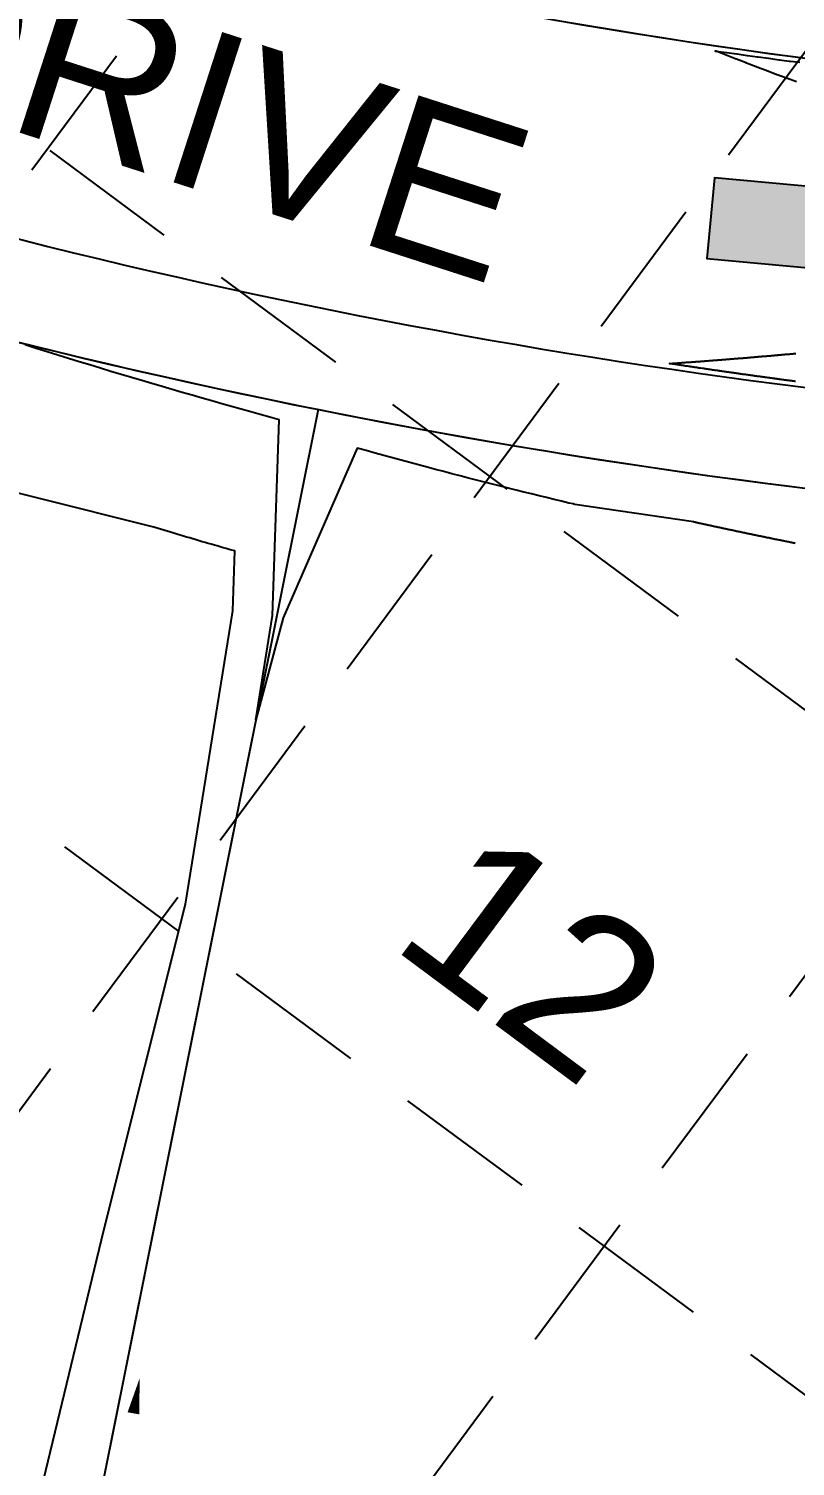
# Model space of a CAD drawing. Header units: feet. Extents: x 2260 to 6199, y 3666 to 7344.
# Drawn here: x 4414.5 to 4487.2, y 5631.4 to 5767.9 of the extents above; entities that cross this region are included whole.
import ezdxf
from ezdxf.enums import TextEntityAlignment as Align

# ---------------------------------------------------------------- set-up
doc = ezdxf.new("R2010")
doc.units = ezdxf.units.FT
doc.header["$LTSCALE"] = 40
doc.header["$MEASUREMENT"] = 0
doc.linetypes.add('CENTER2', pattern=[1.125, 0.75, -0.125, 0.125, -0.125])
doc.linetypes.add('HIDDEN', pattern=[0.375, 0.25, -0.125])
doc.layers.get('0').update_dxf_attribs({"linetype": 'CONTINUOUS'})
for name, color, linetype in [('CL-STORM', 4, 'CENTER2'), ('CONTROL', 8, 'CONTINUOUS'), ('EOP-PROP', 4, 'CONTINUOUS'), ('FLOW-ARROWS', 253, 'CONTINUOUS'), ('GRID', 254, 'HIDDEN'), ('LOT-NOS', 4, 'CONTINUOUS'), ('lots-line', 4, 'CONTINUOUS'), ('PC', 43, 'CONTINUOUS'), ('ST-ROW', 2, 'CONTINUOUS'), ('STORM', 3, 'CONTINUOUS'), ('STREET-NAME', 3, 'CONTINUOUS')]:
    doc.layers.add(name, color=color, linetype=linetype)
doc.styles.get("Standard").update_dxf_attribs({"font": 'ARIAL.TTF'})

# ---------------------------------------------------------------- blocks, each defined once
blk = doc.blocks.new('arrow')
blk.add_lwpolyline([(-67.01, -25.36), (-59.33, -25.42), (-59.57, -56.14), (-51.89, -56.2), (-51.65, -25.48), (-43.97, -25.54), (-55.3, -2.41), (-67.01, -25.36)], close=True)
at = {"color": 254}
for points in [[(-43.97, -25.54), (-67.01, -25.36), (-55.3, -2.41), (-67.01, -25.36)], [(-59.57, -56.14), (-51.89, -56.2), (-59.33, -25.42), (-51.65, -25.48)]]:
    blk.add_solid(points, dxfattribs=at)

msp = doc.modelspace()

# ---------------------------------------------------------------- linework, layer by layer
at = {"layer": 'CL-STORM', "color": 7}
msp.add_arc((4443.79, 5675.45), 70, 259.7571, 3.9848, dxfattribs=at)
at = {"layer": 'EOP-PROP', "color": 7}
for centre, radius, start, end in [((4564.71, 6344.61), 584.5, 233.37652, 265.40063), ((4564.71, 6344.61), 584.5, 233.37652, 275.17282), ((4564.71, 6344.61), 615.5, 233.37652, 263.30979), ((4564.71, 6344.61), 615.5, 233.37652, 263.30979), ((4564.71, 6344.61), 744, 233.37652, 261.89605), ((4466.04, 5651.6), 44, 261.8961, 5.1728)]:
    msp.add_arc(centre, radius, start, end, dxfattribs=at)
at = {"layer": 'FLOW-ARROWS', "color": 7}
for points in [[(4434.68, 5692, 0, 1.67, 0), (4433.7, 5687.1, 0, 0, 0), (4430.97, 5673.51, 0, 0, 0)], [(4434.68, 5692, 0, 1.67, 0), (4433.7, 5687.1, 0, 0, 0), (4430.97, 5673.51, 0, 0, 0)], [(4424.99, 5639.8, 0, 1.67, 0), (4424.12, 5634.88, 0, 0, 0), (4422.81, 5627.51, 0, 0, 0)], [(4424.99, 5639.8, 0, 1.13, 0), (4424.4, 5636.47, 0, 1.13, 0)]]:
    msp.add_lwpolyline(points, format="xyseb", dxfattribs=at)
at = {"layer": 'GRID', "linetype": 'HIDDEN', "ltscale": 1.35}
for p, q in [((3115.04, 6721.11), (5717.47, 4791.93)), ((3083.92, 6679.13), (5686.35, 4749.96)), ((4820.76, 6302.19), (3731.57, 4832.89)), ((4862.73, 6271.08), (3773.54, 4801.78)), ((4904.7, 6239.96), (3815.52, 4770.66))]:
    msp.add_line(p, q, dxfattribs=at)
at = {"layer": 'lots-line', "color": 7}
for q in [(4419.32, 5619.04), (4422.23, 5633.55)]:
    msp.add_line((4441.92, 5731.8), q, dxfattribs=at)
for centre, radius, start, end in [((4564.71, 6344.61), 740, 233.37652, 261.89605), ((4466.04, 5651.6), 40, 261.8961, 5.1728)]:
    msp.add_arc(centre, radius, start, end, dxfattribs=at)
at = {"layer": 'PC', "color": 43, "flags": 128}
for points, elevation in [([(4487.32, 5762.89), (4486.47, 5763.21), (4486.46, 5763.21), (4486.45, 5763.21), (4486.44, 5763.22), (4486.44, 5763.22), (4486.43, 5763.22), (4486.42, 5763.23), (4486.41, 5763.23), (4486.4, 5763.23), (4486.4, 5763.23), (4486.39, 5763.24), (4486.38, 5763.24), (4486.37, 5763.24), (4486.37, 5763.25), (4486.36, 5763.25), (4485.49, 5763.58), (4485.49, 5763.58), (4485.48, 5763.58), (4485.47, 5763.58), (4485.47, 5763.59), (4485.46, 5763.59), (4485.45, 5763.59), (4485.45, 5763.59), (4485.44, 5763.6), (4485.43, 5763.6), (4485.43, 5763.6), (4485.42, 5763.6), (4485.41, 5763.61), (4485.41, 5763.61), (4485.4, 5763.61), (4484.52, 5763.94), (4484.52, 5763.95), (4484.51, 5763.95), (4484.51, 5763.95), (4484.5, 5763.95), (4484.5, 5763.95), (4484.49, 5763.96), (4484.48, 5763.96), (4484.48, 5763.96), (4484.47, 5763.96), (4484.47, 5763.96), (4484.46, 5763.97), (4484.46, 5763.97), (4484.45, 5763.97), (4483.56, 5764.31), (4483.55, 5764.31), (4483.55, 5764.32), (4483.54, 5764.32), (4483.54, 5764.32), (4483.54, 5764.32), (4483.53, 5764.32), (4483.53, 5764.32), (4483.52, 5764.33), (4483.52, 5764.33), (4483.51, 5764.33), (4483.51, 5764.33), (4483.5, 5764.33), (4483.5, 5764.33), (4483.5, 5764.34), (4482.59, 5764.68), (4482.59, 5764.69), (4482.58, 5764.69), (4482.58, 5764.69), (4482.58, 5764.69), (4482.57, 5764.69), (4482.57, 5764.69), (4482.57, 5764.69), (4482.56, 5764.69), (4482.56, 5764.7), (4482.56, 5764.7), (4482.55, 5764.7), (4482.55, 5764.7), (4482.55, 5764.7), (4482.54, 5764.7), (4481.62, 5765.06), (4481.62, 5765.06), (4481.62, 5765.06), (4481.61, 5765.06), (4481.61, 5765.06), (4481.61, 5765.06), (4481.61, 5765.06), (4481.61, 5765.06), (4481.6, 5765.06), (4481.6, 5765.06), (4481.6, 5765.07), (4481.6, 5765.07), (4481.59, 5765.07), (4481.59, 5765.07), (4481.59, 5765.07), (4480.66, 5765.43), (4480.65, 5765.43), (4480.65, 5765.43), (4480.65, 5765.43), (4480.65, 5765.43), (4480.65, 5765.43), (4480.65, 5765.43), (4480.65, 5765.43), (4480.65, 5765.43), (4480.65, 5765.44), (4480.64, 5765.44), (4480.64, 5765.44), (4480.64, 5765.44), (4480.64, 5765.44), (4479.69, 5765.81), (4479.62, 5765.83), (4479.69, 5765.82), (4480.67, 5765.69), (4480.68, 5765.68), (4481.65, 5765.55), (4481.68, 5765.55), (4482.64, 5765.42), (4482.67, 5765.41), (4483.62, 5765.28), (4483.66, 5765.28), (4483.7, 5765.27), (4484.65, 5765.14), (4484.7, 5765.14), (4485.64, 5765.01), (4485.71, 5765), (4486.64, 5764.88), (4486.71, 5764.87), (4487.63, 5764.76)], 548), ([(4487.32, 5762.89), (4486.47, 5763.21), (4486.46, 5763.21), (4486.45, 5763.21), (4486.44, 5763.22), (4486.44, 5763.22), (4486.43, 5763.22), (4486.42, 5763.23), (4486.41, 5763.23), (4486.4, 5763.23), (4486.4, 5763.23), (4486.39, 5763.24), (4486.38, 5763.24), (4486.37, 5763.24), (4486.37, 5763.25), (4486.36, 5763.25), (4485.49, 5763.58), (4485.49, 5763.58), (4485.48, 5763.58), (4485.47, 5763.58), (4485.47, 5763.59), (4485.46, 5763.59), (4485.45, 5763.59), (4485.45, 5763.59), (4485.44, 5763.6), (4485.43, 5763.6), (4485.43, 5763.6), (4485.42, 5763.6), (4485.41, 5763.61), (4485.41, 5763.61), (4485.4, 5763.61), (4484.52, 5763.94), (4484.52, 5763.95), (4484.51, 5763.95), (4484.51, 5763.95), (4484.5, 5763.95), (4484.5, 5763.95), (4484.49, 5763.96), (4484.48, 5763.96), (4484.48, 5763.96), (4484.47, 5763.96), (4484.47, 5763.96), (4484.46, 5763.97), (4484.46, 5763.97), (4484.45, 5763.97), (4483.56, 5764.31), (4483.55, 5764.31), (4483.55, 5764.32), (4483.54, 5764.32), (4483.54, 5764.32), (4483.54, 5764.32), (4483.53, 5764.32), (4483.53, 5764.32), (4483.52, 5764.33), (4483.52, 5764.33), (4483.51, 5764.33), (4483.51, 5764.33), (4483.5, 5764.33), (4483.5, 5764.33), (4483.5, 5764.34), (4482.59, 5764.68), (4482.59, 5764.69), (4482.58, 5764.69), (4482.58, 5764.69), (4482.58, 5764.69), (4482.57, 5764.69), (4482.57, 5764.69), (4482.57, 5764.69), (4482.56, 5764.69), (4482.56, 5764.7), (4482.56, 5764.7), (4482.55, 5764.7), (4482.55, 5764.7), (4482.55, 5764.7), (4482.54, 5764.7), (4481.62, 5765.06), (4481.62, 5765.06), (4481.62, 5765.06), (4481.61, 5765.06), (4481.61, 5765.06), (4481.61, 5765.06), (4481.61, 5765.06), (4481.61, 5765.06), (4481.6, 5765.06), (4481.6, 5765.06), (4481.6, 5765.07), (4481.6, 5765.07), (4481.59, 5765.07), (4481.59, 5765.07), (4481.59, 5765.07), (4480.66, 5765.43), (4480.65, 5765.43), (4480.65, 5765.43), (4480.65, 5765.43), (4480.65, 5765.43), (4480.65, 5765.43), (4480.65, 5765.43), (4480.65, 5765.43), (4480.65, 5765.43), (4480.65, 5765.44), (4480.64, 5765.44), (4480.64, 5765.44), (4480.64, 5765.44), (4480.64, 5765.44), (4479.69, 5765.81), (4479.62, 5765.83), (4479.69, 5765.82), (4480.67, 5765.69), (4480.68, 5765.68), (4481.65, 5765.55), (4481.68, 5765.55), (4482.64, 5765.42), (4482.67, 5765.41), (4483.62, 5765.28), (4483.66, 5765.28), (4483.7, 5765.27), (4484.65, 5765.14), (4484.7, 5765.14), (4485.64, 5765.01), (4485.71, 5765), (4486.64, 5764.88), (4486.71, 5764.87), (4487.63, 5764.76)], 548), ([(4486.07, 5719.31), (4486.02, 5719.32), (4485.96, 5719.33), (4485.9, 5719.34), (4485.84, 5719.35), (4485.78, 5719.37), (4485.72, 5719.38), (4485.66, 5719.39), (4485.6, 5719.4), (4485.54, 5719.41), (4485.48, 5719.43), (4485.42, 5719.44), (4485.36, 5719.45), (4485.3, 5719.46), (4485.24, 5719.48), (4485.18, 5719.49), (4485.12, 5719.5), (4485.06, 5719.51), (4485, 5719.52), (4484.94, 5719.54), (4484.88, 5719.55), (4484.82, 5719.56), (4484.76, 5719.57), (4484.7, 5719.59), (4484.64, 5719.6), (4484.58, 5719.61), (4484.52, 5719.62), (4484.46, 5719.64), (4484.4, 5719.65), (4484.34, 5719.66), (4484.28, 5719.67), (4484.21, 5719.69), (4484.15, 5719.7), (4484.09, 5719.71), (4484.03, 5719.72), (4483.97, 5719.74), (4483.91, 5719.75), (4483.85, 5719.76), (4483.79, 5719.77), (4483.73, 5719.79), (4483.67, 5719.8), (4483.61, 5719.81), (4483.55, 5719.82), (4483.49, 5719.84), (4483.42, 5719.85), (4483.36, 5719.86), (4483.3, 5719.87), (4483.24, 5719.89), (4483.18, 5719.9), (4483.12, 5719.91), (4483.06, 5719.93), (4483, 5719.94), (4482.94, 5719.95), (4482.87, 5719.96), (4482.81, 5719.98), (4482.75, 5719.99), (4482.69, 5720), (4482.63, 5720.02), (4482.57, 5720.03), (4482.51, 5720.04), (4482.44, 5720.05), (4482.38, 5720.07), (4482.32, 5720.08), (4482.26, 5720.09), (4482.2, 5720.11), (4482.14, 5720.12), (4482.07, 5720.13), (4482.01, 5720.14), (4481.95, 5720.16), (4481.89, 5720.17), (4481.83, 5720.18), (4481.77, 5720.2), (4481.7, 5720.21), (4481.64, 5720.22), (4481.58, 5720.24), (4481.52, 5720.25), (4481.46, 5720.26), (4481.39, 5720.28), (4481.33, 5720.29), (4481.27, 5720.3), (4481.21, 5720.32), (4481.14, 5720.33), (4481.08, 5720.34), (4481.02, 5720.35), (4480.96, 5720.37), (4480.89, 5720.38), (4480.83, 5720.39), (4480.77, 5720.41), (4480.71, 5720.42), (4480.65, 5720.43), (4480.58, 5720.45), (4480.52, 5720.46), (4480.46, 5720.47), (4480.39, 5720.49), (4480.33, 5720.5), (4480.27, 5720.51), (4480.21, 5720.53), (4480.14, 5720.54), (4480.08, 5720.56), (4480.02, 5720.57), (4479.96, 5720.58), (4479.89, 5720.6), (4479.83, 5720.61), (4479.77, 5720.62), (4479.7, 5720.64), (4479.64, 5720.65), (4479.58, 5720.66), (4479.51, 5720.68), (4479.45, 5720.69), (4479.39, 5720.7), (4479.32, 5720.72), (4479.26, 5720.73), (4479.2, 5720.75), (4479.13, 5720.76), (4479.07, 5720.77), (4479.01, 5720.79), (4478.94, 5720.8), (4478.88, 5720.81), (4478.82, 5720.83), (4478.75, 5720.84), (4478.69, 5720.86), (4478.63, 5720.87), (4478.56, 5720.88), (4478.5, 5720.9), (4478.44, 5720.91), (4478.37, 5720.92), (4478.31, 5720.94), (4478.24, 5720.95), (4478.18, 5720.97), (4478.12, 5720.98), (4478.05, 5720.99), (4477.99, 5721.01), (4477.92, 5721.02), (4477.86, 5721.04), (4477.8, 5721.05), (4477.73, 5721.06), (4477.67, 5721.08), (4477.6, 5721.09), (4477.54, 5721.11), (4466.3, 5722.78), (4466.25, 5722.79), (4466.19, 5722.81), (4466.14, 5722.82), (4465.73, 5722.91), (4465.03, 5723.08), (4464.32, 5723.25), (4463.61, 5723.42), (4462.89, 5723.59), (4462.17, 5723.77), (4461.44, 5723.95), (4460.71, 5724.13), (4459.97, 5724.31), (4459.22, 5724.5), (4458.47, 5724.69), (4457.72, 5724.88), (4456.95, 5725.08), (4456.19, 5725.28), (4455.41, 5725.48), (4454.63, 5725.68), (4453.85, 5725.89), (4453.05, 5726.1), (4452.26, 5726.31), (4451.45, 5726.53), (4450.64, 5726.75), (4449.82, 5726.97), (4449, 5727.2), (4448.17, 5727.42), (4447.33, 5727.66), (4446.49, 5727.89), (4445.64, 5728.13), (4438.62, 5712.02), (4436.01, 5702.31), (4437.61, 5712.23), (4438.24, 5730.82), (4437.35, 5731.06), (4436.44, 5731.31), (4435.54, 5731.56), (4434.63, 5731.82), (4433.71, 5732.07), (4432.78, 5732.33), (4431.85, 5732.6), (4430.92, 5732.87), (4429.98, 5733.14), (4429.03, 5733.41), (4428.08, 5733.68), (4427.13, 5733.96), (4426.16, 5734.25), (4425.19, 5734.53), (4424.22, 5734.82), (4423.24, 5735.12), (4422.25, 5735.41), (4421.26, 5735.71), (4420.26, 5736.02), (4419.25, 5736.33), (4418.24, 5736.64), (4417.22, 5736.95), (4416.2, 5737.27), (4415.16, 5737.59), (4414.13, 5737.92)], 549), ([(4487.2, 5719.08), (4487.14, 5719.09), (4487.08, 5719.1), (4487.03, 5719.11), (4486.97, 5719.13), (4486.91, 5719.14), (4486.85, 5719.15), (4486.79, 5719.16), (4486.73, 5719.17), (4486.67, 5719.19), (4486.61, 5719.2), (4486.55, 5719.21), (4486.49, 5719.22), (4486.43, 5719.23), (4486.37, 5719.25), (4486.31, 5719.26), (4486.26, 5719.27), (4486.2, 5719.28), (4486.14, 5719.29), (4486.08, 5719.31), (4486.02, 5719.32), (4485.96, 5719.33), (4485.9, 5719.34), (4485.84, 5719.35), (4485.78, 5719.37), (4485.72, 5719.38), (4485.66, 5719.39), (4485.6, 5719.4), (4485.54, 5719.41), (4485.48, 5719.43), (4485.42, 5719.44), (4485.36, 5719.45), (4485.3, 5719.46), (4485.24, 5719.48), (4485.18, 5719.49), (4485.12, 5719.5), (4485.06, 5719.51), (4485, 5719.52), (4484.94, 5719.54), (4484.88, 5719.55), (4484.82, 5719.56), (4484.76, 5719.57), (4484.7, 5719.59), (4484.64, 5719.6), (4484.58, 5719.61), (4484.52, 5719.62), (4484.46, 5719.64), (4484.4, 5719.65), (4484.34, 5719.66), (4484.28, 5719.67), (4484.21, 5719.69), (4484.15, 5719.7), (4484.09, 5719.71), (4484.03, 5719.72), (4483.97, 5719.74), (4483.91, 5719.75), (4483.85, 5719.76), (4483.79, 5719.77), (4483.73, 5719.79), (4483.67, 5719.8), (4483.61, 5719.81), (4483.55, 5719.82), (4483.49, 5719.84), (4483.42, 5719.85), (4483.36, 5719.86), (4483.3, 5719.87), (4483.24, 5719.89), (4483.18, 5719.9), (4483.12, 5719.91), (4483.06, 5719.93), (4483, 5719.94), (4482.94, 5719.95), (4482.87, 5719.96), (4482.81, 5719.98), (4482.75, 5719.99), (4482.69, 5720), (4482.63, 5720.02), (4482.57, 5720.03), (4482.51, 5720.04), (4482.44, 5720.05), (4482.38, 5720.07), (4482.32, 5720.08), (4482.26, 5720.09), (4482.2, 5720.11), (4482.14, 5720.12), (4482.07, 5720.13), (4482.01, 5720.14), (4481.95, 5720.16), (4481.89, 5720.17), (4481.83, 5720.18), (4481.77, 5720.2), (4481.7, 5720.21), (4481.64, 5720.22), (4481.58, 5720.24), (4481.52, 5720.25), (4481.46, 5720.26), (4481.39, 5720.28), (4481.33, 5720.29), (4481.27, 5720.3), (4481.21, 5720.32), (4481.14, 5720.33), (4481.08, 5720.34), (4481.02, 5720.35), (4480.96, 5720.37), (4480.89, 5720.38), (4480.83, 5720.39), (4480.77, 5720.41), (4480.71, 5720.42), (4480.65, 5720.43), (4480.58, 5720.45), (4480.52, 5720.46), (4480.46, 5720.47), (4480.39, 5720.49), (4480.33, 5720.5), (4480.27, 5720.51), (4480.21, 5720.53), (4480.14, 5720.54), (4480.08, 5720.56), (4480.02, 5720.57), (4479.96, 5720.58), (4479.89, 5720.6), (4479.83, 5720.61), (4479.77, 5720.62), (4479.7, 5720.64), (4479.64, 5720.65), (4479.58, 5720.66), (4479.51, 5720.68), (4479.45, 5720.69), (4479.39, 5720.7), (4479.32, 5720.72), (4479.26, 5720.73), (4479.2, 5720.75), (4479.13, 5720.76), (4479.07, 5720.77), (4479.01, 5720.79), (4478.94, 5720.8), (4478.88, 5720.81), (4478.82, 5720.83), (4478.75, 5720.84), (4478.69, 5720.86), (4478.63, 5720.87), (4478.56, 5720.88), (4478.5, 5720.9), (4478.44, 5720.91), (4478.37, 5720.92), (4478.31, 5720.94), (4478.24, 5720.95), (4478.18, 5720.97), (4478.12, 5720.98), (4478.05, 5720.99), (4477.99, 5721.01), (4477.92, 5721.02), (4477.86, 5721.04), (4477.8, 5721.05), (4477.73, 5721.06), (4477.67, 5721.08), (4477.6, 5721.09), (4477.54, 5721.11), (4466.3, 5722.78), (4466.25, 5722.79), (4466.19, 5722.81), (4466.14, 5722.82), (4465.73, 5722.91), (4465.03, 5723.08), (4464.32, 5723.25), (4463.61, 5723.42), (4462.89, 5723.59), (4462.17, 5723.77), (4461.44, 5723.95), (4460.71, 5724.13), (4459.97, 5724.31), (4459.22, 5724.5), (4458.47, 5724.69), (4457.72, 5724.88), (4456.95, 5725.08), (4456.19, 5725.28), (4455.41, 5725.48), (4454.63, 5725.68), (4453.85, 5725.89), (4453.05, 5726.1), (4452.26, 5726.31), (4451.45, 5726.53), (4450.64, 5726.75), (4449.82, 5726.97), (4449, 5727.2), (4448.17, 5727.42), (4447.33, 5727.66), (4446.49, 5727.89), (4445.64, 5728.13), (4438.62, 5712.02), (4436.01, 5702.31), (4437.61, 5712.23), (4438.24, 5730.82), (4437.35, 5731.06), (4436.44, 5731.31), (4435.54, 5731.56), (4434.63, 5731.82), (4433.71, 5732.07), (4432.78, 5732.33), (4431.85, 5732.6), (4430.92, 5732.87), (4429.98, 5733.14), (4429.03, 5733.41), (4428.08, 5733.68), (4427.13, 5733.96), (4426.16, 5734.25), (4425.19, 5734.53), (4424.22, 5734.82), (4423.24, 5735.12), (4422.25, 5735.41), (4421.26, 5735.71), (4420.26, 5736.02), (4419.25, 5736.33), (4418.24, 5736.64), (4417.22, 5736.95), (4416.2, 5737.27), (4415.16, 5737.59), (4414.13, 5737.92)], 549), ([(4487.24, 5734.45), (4487.17, 5734.46), (4487.16, 5734.46), (4487.1, 5734.47), (4487.09, 5734.47), (4487.02, 5734.48), (4487.01, 5734.48), (4487, 5734.48), (4486.94, 5734.49), (4486.87, 5734.5), (4486.86, 5734.5), (4486.85, 5734.5), (4486.79, 5734.51), (4486.78, 5734.51), (4486.71, 5734.52), (4486.7, 5734.52), (4486.63, 5734.53), (4486.57, 5734.54), (4486.56, 5734.54), (4486.55, 5734.54), (4486.48, 5734.55), (4486.41, 5734.56), (4486.41, 5734.56), (4486.4, 5734.56), (4486.33, 5734.57), (4486.26, 5734.58), (4486.25, 5734.58), (4486.25, 5734.58), (4486.18, 5734.59), (4486.17, 5734.59), (4486.1, 5734.6), (4486.04, 5734.61), (4486.03, 5734.61), (4486.02, 5734.61), (4485.95, 5734.62), (4485.88, 5734.63), (4485.88, 5734.63), (4485.87, 5734.64), (4485.8, 5734.64), (4485.73, 5734.65), (4485.72, 5734.65), (4485.72, 5734.66), (4485.65, 5734.66), (4485.64, 5734.67), (4485.57, 5734.67), (4485.5, 5734.68), (4485.5, 5734.69), (4485.49, 5734.69), (4485.42, 5734.7), (4485.35, 5734.7), (4485.34, 5734.71), (4485.28, 5734.71), (4485.27, 5734.72), (4485.26, 5734.72), (4485.19, 5734.73), (4485.12, 5734.74), (4485.12, 5734.74), (4485.11, 5734.74), (4485.04, 5734.75), (4484.97, 5734.76), (4484.97, 5734.76), (4484.96, 5734.76), (4484.89, 5734.77), (4484.82, 5734.78), (4484.81, 5734.78), (4484.75, 5734.79), (4484.74, 5734.79), (4484.73, 5734.79), (4484.66, 5734.8), (4484.59, 5734.81), (4484.59, 5734.81), (4484.52, 5734.82), (4484.51, 5734.82), (4484.44, 5734.83), (4484.44, 5734.83), (4484.43, 5734.83), (4484.36, 5734.84), (4484.29, 5734.85), (4484.28, 5734.85), (4484.28, 5734.85), (4484.21, 5734.86), (4484.14, 5734.87), (4484.13, 5734.87), (4484.13, 5734.87), (4484.06, 5734.88), (4484.05, 5734.88), (4483.98, 5734.89), (4483.91, 5734.9), (4483.91, 5734.9), (4483.84, 5734.91), (4483.83, 5734.91), (4483.76, 5734.92), (4483.75, 5734.92), (4483.75, 5734.92), (4483.68, 5734.93), (4483.67, 5734.93), (4483.6, 5734.94), (4483.53, 5734.95), (4483.53, 5734.95), (4483.46, 5734.96), (4483.45, 5734.96), (4483.38, 5734.97), (4483.37, 5734.98), (4483.37, 5734.98), (4483.3, 5734.99), (4483.29, 5734.99), (4483.22, 5735), (4483.15, 5735.01), (4483.15, 5735.01), (4483.14, 5735.01), (4483.07, 5735.02), (4483, 5735.03), (4483, 5735.03), (4482.99, 5735.03), (4482.92, 5735.04), (4482.85, 5735.05), (4482.84, 5735.05), (4482.77, 5735.06), (4482.77, 5735.06), (4482.7, 5735.07), (4482.69, 5735.07), (4482.69, 5735.07), (4482.62, 5735.08), (4482.61, 5735.08), (4482.54, 5735.09), (4482.54, 5735.09), (4482.47, 5735.1), (4482.4, 5735.11), (4482.39, 5735.11), (4482.32, 5735.12), (4482.31, 5735.12), (4482.31, 5735.12), (4482.24, 5735.13), (4482.17, 5735.14), (4482.16, 5735.14), (4482.09, 5735.15), (4482.09, 5735.15), (4482.02, 5735.16), (4482.01, 5735.17), (4482.01, 5735.17), (4481.94, 5735.18), (4481.86, 5735.19), (4481.86, 5735.19), (4481.79, 5735.2), (4481.78, 5735.2), (4481.78, 5735.2), (4481.71, 5735.21), (4481.7, 5735.21), (4481.63, 5735.22), (4481.63, 5735.22), (4481.56, 5735.23), (4481.49, 5735.24), (4481.48, 5735.24), (4481.41, 5735.25), (4481.41, 5735.25), (4481.33, 5735.26), (4481.33, 5735.26), (4481.32, 5735.26), (4481.25, 5735.27), (4481.25, 5735.27), (4481.18, 5735.28), (4481.11, 5735.29), (4481.1, 5735.29), (4481.03, 5735.3), (4481.03, 5735.3), (4481.02, 5735.31), (4480.95, 5735.32), (4480.88, 5735.33), (4480.88, 5735.33), (4480.8, 5735.34), (4480.8, 5735.34), (4480.8, 5735.34), (4480.72, 5735.35), (4480.72, 5735.35), (4480.65, 5735.36), (4480.58, 5735.37), (4480.57, 5735.37), (4480.57, 5735.37), (4480.5, 5735.38), (4480.42, 5735.39), (4480.42, 5735.39), (4480.42, 5735.39), (4480.35, 5735.4), (4480.27, 5735.41), (4480.27, 5735.41), (4480.27, 5735.41), (4480.19, 5735.42), (4480.19, 5735.42), (4480.12, 5735.43), (4480.05, 5735.44), (4480.04, 5735.45), (4479.97, 5735.46), (4479.97, 5735.46), (4479.96, 5735.46), (4479.89, 5735.47), (4479.82, 5735.48), (4479.82, 5735.48), (4479.81, 5735.48), (4479.74, 5735.49), (4479.74, 5735.49), (4479.66, 5735.5), (4479.59, 5735.51), (4479.59, 5735.51), (4479.52, 5735.52), (4479.51, 5735.52), (4479.51, 5735.52), (4479.44, 5735.53), (4479.36, 5735.54), (4479.36, 5735.54), (4479.29, 5735.55), (4479.29, 5735.55), (4479.28, 5735.56), (4479.21, 5735.57), (4479.21, 5735.57), (4479.13, 5735.58), (4479.13, 5735.58), (4479.06, 5735.59), (4478.99, 5735.6), (4478.98, 5735.6), (4478.98, 5735.6), (4478.91, 5735.61), (4478.83, 5735.62), (4478.83, 5735.62), (4478.76, 5735.63), (4478.76, 5735.63), (4478.75, 5735.63), (4478.68, 5735.64), (4478.61, 5735.65), (4478.6, 5735.65), (4478.6, 5735.65), (4478.53, 5735.67), (4478.46, 5735.68), (4478.45, 5735.68), (4478.23, 5735.71), (4478.23, 5735.71), (4478.22, 5735.71), (4478.15, 5735.72), (4478.15, 5735.72), (4478.07, 5735.73), (4478.07, 5735.73), (4478, 5735.74), (4477.93, 5735.75), (4477.92, 5735.75), (4477.85, 5735.77), (4477.85, 5735.77), (4477.85, 5735.77), (4477.77, 5735.78), (4477.7, 5735.79), (4477.7, 5735.79), (4477.69, 5735.79), (4477.62, 5735.8), (4477.62, 5735.8), (4477.54, 5735.81), (4477.54, 5735.81), (4477.47, 5735.82), (4477.4, 5735.83), (4477.39, 5735.83), (4477.39, 5735.83), (4477.32, 5735.84), (4477.24, 5735.85), (4477.24, 5735.86), (4477.24, 5735.86), (4477.17, 5735.87), (4477.09, 5735.88), (4477.09, 5735.88), (4477.09, 5735.88), (4477.02, 5735.89), (4477.01, 5735.89), (4476.94, 5735.9), (4476.94, 5735.9), (4476.86, 5735.91), (4476.79, 5735.92), (4476.79, 5735.92), (4476.71, 5735.93), (4476.71, 5735.93), (4476.71, 5735.93), (4476.64, 5735.95), (4476.64, 5735.95), (4476.56, 5735.96), (4476.56, 5735.96), (4476.49, 5735.97), (4476.41, 5735.98), (4476.41, 5735.98), (4476.34, 5735.99), (4476.33, 5735.99), (4476.33, 5735.99), (4476.26, 5736), (4476.26, 5736), (4476.18, 5736.01), (4476.11, 5736.02), (4476.11, 5736.02), (4476.11, 5736.02), (4476.03, 5736.04), (4476.03, 5736.04), (4475.96, 5736.05), (4475.88, 5736.06), (4475.88, 5736.06), (4475.88, 5736.06), (4475.81, 5736.07), (4475.73, 5736.08), (4475.73, 5736.08), (4475.73, 5736.08), (4475.65, 5736.09), (4475.65, 5736.09), (4475.58, 5736.1), (4475.5, 5736.12), (4475.5, 5736.12), (4475.43, 5736.13), (4475.43, 5736.13), (4475.35, 5736.14), (4475.28, 5736.15), (4475.26, 5736.15), (4475.28, 5736.15), (4475.35, 5736.16), (4475.43, 5736.17), (4475.43, 5736.17), (4475.51, 5736.17), (4475.59, 5736.18), (4475.59, 5736.18), (4475.67, 5736.18), (4475.67, 5736.18), (4475.74, 5736.19), (4475.75, 5736.19), (4475.82, 5736.19), (4475.82, 5736.19), (4475.9, 5736.2), (4475.9, 5736.2), (4475.98, 5736.2), (4475.98, 5736.2), (4475.98, 5736.2), (4476.06, 5736.21), (4476.06, 5736.21), (4476.14, 5736.22), (4476.21, 5736.22), (4476.21, 5736.22), (4476.29, 5736.23), (4476.29, 5736.23), (4476.37, 5736.23), (4476.37, 5736.23), (4476.45, 5736.24), (4476.45, 5736.24), (4476.45, 5736.24), (4476.53, 5736.24), (4476.6, 5736.25), (4476.6, 5736.25), (4476.61, 5736.25), (4476.68, 5736.26), (4476.68, 5736.26), (4476.76, 5736.26), (4476.84, 5736.27), (4476.84, 5736.27), (4476.84, 5736.27), (4476.92, 5736.27), (4476.92, 5736.27), (4476.99, 5736.28), (4477, 5736.28), (4477.07, 5736.28), (4477.15, 5736.29), (4477.15, 5736.29), (4477.23, 5736.29), (4477.23, 5736.3), (4477.3, 5736.3), (4477.31, 5736.3), (4477.38, 5736.31), (4477.38, 5736.31), (4477.39, 5736.31), (4477.46, 5736.31), (4477.54, 5736.32), (4477.54, 5736.32), (4477.62, 5736.32), (4477.62, 5736.32), (4477.62, 5736.32), (4477.7, 5736.33), (4477.77, 5736.34), (4477.77, 5736.34), (4477.85, 5736.34), (4477.85, 5736.34), (4477.86, 5736.34), (4477.93, 5736.35), (4477.93, 5736.35), (4478.01, 5736.35), (4478.08, 5736.36), (4478.09, 5736.36), (4478.09, 5736.36), (4478.16, 5736.36), (4478.17, 5736.36), (4478.24, 5736.37), (4478.32, 5736.38), (4478.32, 5736.38), (4478.32, 5736.38), (4478.33, 5736.38), (4478.55, 5736.39), (4478.55, 5736.39), (4478.56, 5736.39), (4478.63, 5736.4), (4478.71, 5736.41), (4478.71, 5736.41), (4478.78, 5736.41), (4478.79, 5736.41), (4478.79, 5736.41), (4478.87, 5736.42), (4478.87, 5736.42), (4478.94, 5736.42), (4479.02, 5736.43), (4479.02, 5736.43), (4479.03, 5736.43), (4479.1, 5736.44), (4479.17, 5736.44), (4479.18, 5736.44), (4479.18, 5736.44), (4479.26, 5736.45), (4479.33, 5736.45), (4479.33, 5736.45), (4479.34, 5736.45), (4479.41, 5736.46), (4479.42, 5736.46), (4479.49, 5736.47), (4479.56, 5736.47), (4479.57, 5736.47), (4479.57, 5736.47), (4479.65, 5736.48), (4479.72, 5736.48), (4479.72, 5736.48), (4479.8, 5736.49), (4479.8, 5736.49), (4479.87, 5736.5), (4479.88, 5736.5), (4479.95, 5736.5), (4479.96, 5736.5), (4480.03, 5736.51), (4480.04, 5736.51), (4480.04, 5736.51), (4480.11, 5736.51), (4480.19, 5736.52), (4480.19, 5736.52), (4480.26, 5736.53), (4480.27, 5736.53), (4480.34, 5736.53), (4480.35, 5736.53), (4480.35, 5736.53), (4480.43, 5736.54), (4480.5, 5736.54), (4480.5, 5736.54), (4480.58, 5736.55), (4480.58, 5736.55), (4480.65, 5736.56), (4480.66, 5736.56), (4480.73, 5736.56), (4480.74, 5736.56), (4480.81, 5736.57), (4480.82, 5736.57), (4480.82, 5736.57), (4480.89, 5736.58), (4480.96, 5736.58), (4480.97, 5736.58), (4481.04, 5736.59), (4481.05, 5736.59), (4481.06, 5736.59), (4481.13, 5736.59), (4481.2, 5736.6), (4481.2, 5736.6), (4481.28, 5736.61), (4481.28, 5736.61), (4481.29, 5736.61), (4481.36, 5736.61), (4481.43, 5736.62), (4481.44, 5736.62), (4481.51, 5736.62), (4481.52, 5736.63), (4481.59, 5736.63), (4481.59, 5736.63), (4481.66, 5736.64), (4481.67, 5736.64), (4481.74, 5736.64), (4481.75, 5736.64), (4481.82, 5736.65), (4481.83, 5736.65), (4481.9, 5736.66), (4481.91, 5736.66), (4481.98, 5736.66), (4481.98, 5736.66), (4482.05, 5736.67), (4482.06, 5736.67), (4482.13, 5736.68), (4482.14, 5736.68), (4482.15, 5736.68), (4482.22, 5736.68), (4482.29, 5736.69), (4482.29, 5736.69), (4482.36, 5736.69), (4482.37, 5736.7), (4482.44, 5736.7), (4482.45, 5736.7), (4482.46, 5736.7), (4482.53, 5736.71), (4482.6, 5736.71), (4482.61, 5736.71), (4482.68, 5736.72), (4482.68, 5736.72), (4482.75, 5736.73), (4482.76, 5736.73), (4482.83, 5736.73), (4482.84, 5736.73), (4482.91, 5736.74), (4482.92, 5736.74), (4482.99, 5736.75), (4483, 5736.75), (4483.06, 5736.75), (4483.07, 5736.75), (4483.14, 5736.76), (4483.15, 5736.76), (4483.16, 5736.76), (4483.23, 5736.77), (4483.3, 5736.77), (4483.31, 5736.77), (4483.32, 5736.77), (4483.38, 5736.78), (4483.45, 5736.78), (4483.46, 5736.79), (4483.47, 5736.79), (4483.54, 5736.79), (4483.55, 5736.79), (4483.62, 5736.8), (4483.69, 5736.8), (4483.7, 5736.81), (4483.76, 5736.81), (4483.77, 5736.81), (4483.84, 5736.82), (4483.85, 5736.82), (4483.92, 5736.82), (4483.93, 5736.83), (4484, 5736.83), (4484.01, 5736.83), (4484.08, 5736.84), (4484.08, 5736.84), (4484.15, 5736.84), (4484.16, 5736.84), (4484.23, 5736.85), (4484.24, 5736.85), (4484.25, 5736.85), (4484.32, 5736.86), (4484.39, 5736.86), (4484.4, 5736.86), (4484.46, 5736.87), (4484.47, 5736.87), (4484.48, 5736.87), (4484.55, 5736.88), (4484.62, 5736.88), (4484.63, 5736.88), (4484.7, 5736.89), (4484.71, 5736.89), (4484.77, 5736.9), (4484.78, 5736.9), (4484.85, 5736.9), (4484.86, 5736.9), (4484.93, 5736.91), (4484.94, 5736.91), (4484.95, 5736.91), (4485.02, 5736.92), (4485.09, 5736.92), (4485.1, 5736.93), (4485.16, 5736.93), (4485.17, 5736.93), (4485.24, 5736.94), (4485.25, 5736.94), (4485.32, 5736.94), (4485.33, 5736.95), (4485.4, 5736.95), (4485.41, 5736.95), (4485.47, 5736.96), (4485.48, 5736.96), (4485.55, 5736.96), (4485.56, 5736.97), (4485.63, 5736.97), (4485.64, 5736.97), (4485.71, 5736.98), (4485.72, 5736.98), (4485.78, 5736.99), (4485.8, 5736.99), (4485.86, 5736.99), (4485.87, 5736.99), (4485.94, 5737), (4485.95, 5737), (4486.02, 5737.01), (4486.03, 5737.01), (4486.09, 5737.01), (4486.11, 5737.01), (4486.17, 5737.02), (4486.18, 5737.02), (4486.25, 5737.03), (4486.26, 5737.03), (4486.33, 5737.03), (4486.34, 5737.03), (4486.4, 5737.04), (4486.42, 5737.04), (4486.43, 5737.04), (4486.49, 5737.05), (4486.56, 5737.05), (4486.57, 5737.06), (4486.64, 5737.06), (4486.65, 5737.06), (4486.72, 5737.07), (4486.73, 5737.07), (4486.79, 5737.07), (4486.81, 5737.08), (4486.87, 5737.08), (4486.88, 5737.08), (4486.95, 5737.09), (4486.96, 5737.09), (4487.03, 5737.1), (4487.04, 5737.1), (4487.05, 5737.1), (4487.12, 5737.1), (4487.18, 5737.11), (4487.19, 5737.11), (4487.26, 5737.12)], 548), ([(4487.24, 5734.45), (4487.17, 5734.46), (4487.16, 5734.46), (4487.1, 5734.47), (4487.09, 5734.47), (4487.02, 5734.48), (4487.01, 5734.48), (4487, 5734.48), (4486.94, 5734.49), (4486.87, 5734.5), (4486.86, 5734.5), (4486.85, 5734.5), (4486.79, 5734.51), (4486.78, 5734.51), (4486.71, 5734.52), (4486.7, 5734.52), (4486.63, 5734.53), (4486.57, 5734.54), (4486.56, 5734.54), (4486.55, 5734.54), (4486.48, 5734.55), (4486.41, 5734.56), (4486.41, 5734.56), (4486.4, 5734.56), (4486.33, 5734.57), (4486.26, 5734.58), (4486.25, 5734.58), (4486.25, 5734.58), (4486.18, 5734.59), (4486.17, 5734.59), (4486.1, 5734.6), (4486.04, 5734.61), (4486.03, 5734.61), (4486.02, 5734.61), (4485.95, 5734.62), (4485.88, 5734.63), (4485.88, 5734.63), (4485.87, 5734.64), (4485.8, 5734.64), (4485.73, 5734.65), (4485.72, 5734.65), (4485.72, 5734.66), (4485.65, 5734.66), (4485.64, 5734.67), (4485.57, 5734.67), (4485.5, 5734.68), (4485.5, 5734.69), (4485.49, 5734.69), (4485.42, 5734.7), (4485.35, 5734.7), (4485.34, 5734.71), (4485.28, 5734.71), (4485.27, 5734.72), (4485.26, 5734.72), (4485.19, 5734.73), (4485.12, 5734.74), (4485.12, 5734.74), (4485.11, 5734.74), (4485.04, 5734.75), (4484.97, 5734.76), (4484.97, 5734.76), (4484.96, 5734.76), (4484.89, 5734.77), (4484.82, 5734.78), (4484.81, 5734.78), (4484.75, 5734.79), (4484.74, 5734.79), (4484.73, 5734.79), (4484.66, 5734.8), (4484.59, 5734.81), (4484.59, 5734.81), (4484.52, 5734.82), (4484.51, 5734.82), (4484.44, 5734.83), (4484.44, 5734.83), (4484.43, 5734.83), (4484.36, 5734.84), (4484.29, 5734.85), (4484.28, 5734.85), (4484.28, 5734.85), (4484.21, 5734.86), (4484.14, 5734.87), (4484.13, 5734.87), (4484.13, 5734.87), (4484.06, 5734.88), (4484.05, 5734.88), (4483.98, 5734.89), (4483.91, 5734.9), (4483.91, 5734.9), (4483.84, 5734.91), (4483.83, 5734.91), (4483.76, 5734.92), (4483.75, 5734.92), (4483.75, 5734.92), (4483.68, 5734.93), (4483.67, 5734.93), (4483.6, 5734.94), (4483.53, 5734.95), (4483.53, 5734.95), (4483.46, 5734.96), (4483.45, 5734.96), (4483.38, 5734.97), (4483.37, 5734.98), (4483.37, 5734.98), (4483.3, 5734.99), (4483.29, 5734.99), (4483.22, 5735), (4483.15, 5735.01), (4483.15, 5735.01), (4483.14, 5735.01), (4483.07, 5735.02), (4483, 5735.03), (4483, 5735.03), (4482.99, 5735.03), (4482.92, 5735.04), (4482.85, 5735.05), (4482.84, 5735.05), (4482.77, 5735.06), (4482.77, 5735.06), (4482.7, 5735.07), (4482.69, 5735.07), (4482.69, 5735.07), (4482.62, 5735.08), (4482.61, 5735.08), (4482.54, 5735.09), (4482.54, 5735.09), (4482.47, 5735.1), (4482.4, 5735.11), (4482.39, 5735.11), (4482.32, 5735.12), (4482.31, 5735.12), (4482.31, 5735.12), (4482.24, 5735.13), (4482.17, 5735.14), (4482.16, 5735.14), (4482.09, 5735.15), (4482.09, 5735.15), (4482.02, 5735.16), (4482.01, 5735.17), (4482.01, 5735.17), (4481.94, 5735.18), (4481.86, 5735.19), (4481.86, 5735.19), (4481.79, 5735.2), (4481.78, 5735.2), (4481.78, 5735.2), (4481.71, 5735.21), (4481.7, 5735.21), (4481.63, 5735.22), (4481.63, 5735.22), (4481.56, 5735.23), (4481.49, 5735.24), (4481.48, 5735.24), (4481.41, 5735.25), (4481.41, 5735.25), (4481.33, 5735.26), (4481.33, 5735.26), (4481.32, 5735.26), (4481.25, 5735.27), (4481.25, 5735.27), (4481.18, 5735.28), (4481.11, 5735.29), (4481.1, 5735.29), (4481.03, 5735.3), (4481.03, 5735.3), (4481.02, 5735.31), (4480.95, 5735.32), (4480.88, 5735.33), (4480.88, 5735.33), (4480.8, 5735.34), (4480.8, 5735.34), (4480.8, 5735.34), (4480.72, 5735.35), (4480.72, 5735.35), (4480.65, 5735.36), (4480.58, 5735.37), (4480.57, 5735.37), (4480.57, 5735.37), (4480.5, 5735.38), (4480.42, 5735.39), (4480.42, 5735.39), (4480.42, 5735.39), (4480.35, 5735.4), (4480.27, 5735.41), (4480.27, 5735.41), (4480.27, 5735.41), (4480.19, 5735.42), (4480.19, 5735.42), (4480.12, 5735.43), (4480.05, 5735.44), (4480.04, 5735.45), (4479.97, 5735.46), (4479.97, 5735.46), (4479.96, 5735.46), (4479.89, 5735.47), (4479.82, 5735.48), (4479.82, 5735.48), (4479.81, 5735.48), (4479.74, 5735.49), (4479.74, 5735.49), (4479.66, 5735.5), (4479.59, 5735.51), (4479.59, 5735.51), (4479.52, 5735.52), (4479.51, 5735.52), (4479.51, 5735.52), (4479.44, 5735.53), (4479.36, 5735.54), (4479.36, 5735.54), (4479.29, 5735.55), (4479.29, 5735.55), (4479.28, 5735.56), (4479.21, 5735.57), (4479.21, 5735.57), (4479.13, 5735.58), (4479.13, 5735.58), (4479.06, 5735.59), (4478.99, 5735.6), (4478.98, 5735.6), (4478.98, 5735.6), (4478.91, 5735.61), (4478.83, 5735.62), (4478.83, 5735.62), (4478.76, 5735.63), (4478.76, 5735.63), (4478.75, 5735.63), (4478.68, 5735.64), (4478.61, 5735.65), (4478.6, 5735.65), (4478.6, 5735.65), (4478.53, 5735.67), (4478.46, 5735.68), (4478.45, 5735.68), (4478.23, 5735.71), (4478.23, 5735.71), (4478.22, 5735.71), (4478.15, 5735.72), (4478.15, 5735.72), (4478.07, 5735.73), (4478.07, 5735.73), (4478, 5735.74), (4477.93, 5735.75), (4477.92, 5735.75), (4477.85, 5735.77), (4477.85, 5735.77), (4477.85, 5735.77), (4477.77, 5735.78), (4477.7, 5735.79), (4477.7, 5735.79), (4477.69, 5735.79), (4477.62, 5735.8), (4477.62, 5735.8), (4477.54, 5735.81), (4477.54, 5735.81), (4477.47, 5735.82), (4477.4, 5735.83), (4477.39, 5735.83), (4477.39, 5735.83), (4477.32, 5735.84), (4477.24, 5735.85), (4477.24, 5735.86), (4477.24, 5735.86), (4477.17, 5735.87), (4477.09, 5735.88), (4477.09, 5735.88), (4477.09, 5735.88), (4477.02, 5735.89), (4477.01, 5735.89), (4476.94, 5735.9), (4476.94, 5735.9), (4476.86, 5735.91), (4476.79, 5735.92), (4476.79, 5735.92), (4476.71, 5735.93), (4476.71, 5735.93), (4476.71, 5735.93), (4476.64, 5735.95), (4476.64, 5735.95), (4476.56, 5735.96), (4476.56, 5735.96), (4476.49, 5735.97), (4476.41, 5735.98), (4476.41, 5735.98), (4476.34, 5735.99), (4476.33, 5735.99), (4476.33, 5735.99), (4476.26, 5736), (4476.26, 5736), (4476.18, 5736.01), (4476.11, 5736.02), (4476.11, 5736.02), (4476.11, 5736.02), (4476.03, 5736.04), (4476.03, 5736.04), (4475.96, 5736.05), (4475.88, 5736.06), (4475.88, 5736.06), (4475.88, 5736.06), (4475.81, 5736.07), (4475.73, 5736.08), (4475.73, 5736.08), (4475.73, 5736.08), (4475.65, 5736.09), (4475.65, 5736.09), (4475.58, 5736.1), (4475.5, 5736.12), (4475.5, 5736.12), (4475.43, 5736.13), (4475.43, 5736.13), (4475.35, 5736.14), (4475.28, 5736.15), (4475.26, 5736.15), (4475.28, 5736.15), (4475.35, 5736.16), (4475.43, 5736.17), (4475.43, 5736.17), (4475.51, 5736.17), (4475.59, 5736.18), (4475.59, 5736.18), (4475.67, 5736.18), (4475.67, 5736.18), (4475.74, 5736.19), (4475.75, 5736.19), (4475.82, 5736.19), (4475.82, 5736.19), (4475.9, 5736.2), (4475.9, 5736.2), (4475.98, 5736.2), (4475.98, 5736.2), (4475.98, 5736.2), (4476.06, 5736.21), (4476.06, 5736.21), (4476.14, 5736.22), (4476.21, 5736.22), (4476.21, 5736.22), (4476.29, 5736.23), (4476.29, 5736.23), (4476.37, 5736.23), (4476.37, 5736.23), (4476.45, 5736.24), (4476.45, 5736.24), (4476.45, 5736.24), (4476.53, 5736.24), (4476.6, 5736.25), (4476.6, 5736.25), (4476.61, 5736.25), (4476.68, 5736.26), (4476.68, 5736.26), (4476.76, 5736.26), (4476.84, 5736.27), (4476.84, 5736.27), (4476.84, 5736.27), (4476.92, 5736.27), (4476.92, 5736.27), (4476.99, 5736.28), (4477, 5736.28), (4477.07, 5736.28), (4477.15, 5736.29), (4477.15, 5736.29), (4477.23, 5736.29), (4477.23, 5736.3), (4477.3, 5736.3), (4477.31, 5736.3), (4477.38, 5736.31), (4477.38, 5736.31), (4477.39, 5736.31), (4477.46, 5736.31), (4477.54, 5736.32), (4477.54, 5736.32), (4477.62, 5736.32), (4477.62, 5736.32), (4477.62, 5736.32), (4477.7, 5736.33), (4477.77, 5736.34), (4477.77, 5736.34), (4477.85, 5736.34), (4477.85, 5736.34), (4477.86, 5736.34), (4477.93, 5736.35), (4477.93, 5736.35), (4478.01, 5736.35), (4478.08, 5736.36), (4478.09, 5736.36), (4478.09, 5736.36), (4478.16, 5736.36), (4478.17, 5736.36), (4478.24, 5736.37), (4478.32, 5736.38), (4478.32, 5736.38), (4478.32, 5736.38), (4478.33, 5736.38), (4478.55, 5736.39), (4478.55, 5736.39), (4478.56, 5736.39), (4478.63, 5736.4), (4478.71, 5736.41), (4478.71, 5736.41), (4478.78, 5736.41), (4478.79, 5736.41), (4478.79, 5736.41), (4478.87, 5736.42), (4478.87, 5736.42), (4478.94, 5736.42), (4479.02, 5736.43), (4479.02, 5736.43), (4479.03, 5736.43), (4479.1, 5736.44), (4479.17, 5736.44), (4479.18, 5736.44), (4479.18, 5736.44), (4479.26, 5736.45), (4479.33, 5736.45), (4479.33, 5736.45), (4479.34, 5736.45), (4479.41, 5736.46), (4479.42, 5736.46), (4479.49, 5736.47), (4479.56, 5736.47), (4479.57, 5736.47), (4479.57, 5736.47), (4479.65, 5736.48), (4479.72, 5736.48), (4479.72, 5736.48), (4479.8, 5736.49), (4479.8, 5736.49), (4479.87, 5736.5), (4479.88, 5736.5), (4479.95, 5736.5), (4479.96, 5736.5), (4480.03, 5736.51), (4480.04, 5736.51), (4480.04, 5736.51), (4480.11, 5736.51), (4480.19, 5736.52), (4480.19, 5736.52), (4480.26, 5736.53), (4480.27, 5736.53), (4480.34, 5736.53), (4480.35, 5736.53), (4480.35, 5736.53), (4480.43, 5736.54), (4480.5, 5736.54), (4480.5, 5736.54), (4480.58, 5736.55), (4480.58, 5736.55), (4480.65, 5736.56), (4480.66, 5736.56), (4480.73, 5736.56), (4480.74, 5736.56), (4480.81, 5736.57), (4480.82, 5736.57), (4480.82, 5736.57), (4480.89, 5736.58), (4480.96, 5736.58), (4480.97, 5736.58), (4481.04, 5736.59), (4481.05, 5736.59), (4481.06, 5736.59), (4481.13, 5736.59), (4481.2, 5736.6), (4481.2, 5736.6), (4481.28, 5736.61), (4481.28, 5736.61), (4481.29, 5736.61), (4481.36, 5736.61), (4481.43, 5736.62), (4481.44, 5736.62), (4481.51, 5736.62), (4481.52, 5736.63), (4481.59, 5736.63), (4481.59, 5736.63), (4481.66, 5736.64), (4481.67, 5736.64), (4481.74, 5736.64), (4481.75, 5736.64), (4481.82, 5736.65), (4481.83, 5736.65), (4481.9, 5736.66), (4481.91, 5736.66), (4481.98, 5736.66), (4481.98, 5736.66), (4482.05, 5736.67), (4482.06, 5736.67), (4482.13, 5736.68), (4482.14, 5736.68), (4482.15, 5736.68), (4482.22, 5736.68), (4482.29, 5736.69), (4482.29, 5736.69), (4482.36, 5736.69), (4482.37, 5736.7), (4482.44, 5736.7), (4482.45, 5736.7), (4482.46, 5736.7), (4482.53, 5736.71), (4482.6, 5736.71), (4482.61, 5736.71), (4482.68, 5736.72), (4482.68, 5736.72), (4482.75, 5736.73), (4482.76, 5736.73), (4482.83, 5736.73), (4482.84, 5736.73), (4482.91, 5736.74), (4482.92, 5736.74), (4482.99, 5736.75), (4483, 5736.75), (4483.06, 5736.75), (4483.07, 5736.75), (4483.14, 5736.76), (4483.15, 5736.76), (4483.16, 5736.76), (4483.23, 5736.77), (4483.3, 5736.77), (4483.31, 5736.77), (4483.32, 5736.77), (4483.38, 5736.78), (4483.45, 5736.78), (4483.46, 5736.79), (4483.47, 5736.79), (4483.54, 5736.79), (4483.55, 5736.79), (4483.62, 5736.8), (4483.69, 5736.8), (4483.7, 5736.81), (4483.76, 5736.81), (4483.77, 5736.81), (4483.84, 5736.82), (4483.85, 5736.82), (4483.92, 5736.82), (4483.93, 5736.83), (4484, 5736.83), (4484.01, 5736.83), (4484.08, 5736.84), (4484.08, 5736.84), (4484.15, 5736.84), (4484.16, 5736.84), (4484.23, 5736.85), (4484.24, 5736.85), (4484.25, 5736.85), (4484.32, 5736.86), (4484.39, 5736.86), (4484.4, 5736.86), (4484.46, 5736.87), (4484.47, 5736.87), (4484.48, 5736.87), (4484.55, 5736.88), (4484.62, 5736.88), (4484.63, 5736.88), (4484.7, 5736.89), (4484.71, 5736.89), (4484.77, 5736.9), (4484.78, 5736.9), (4484.85, 5736.9), (4484.86, 5736.9), (4484.93, 5736.91), (4484.94, 5736.91), (4484.95, 5736.91), (4485.02, 5736.92), (4485.09, 5736.92), (4485.1, 5736.93), (4485.16, 5736.93), (4485.17, 5736.93), (4485.24, 5736.94), (4485.25, 5736.94), (4485.32, 5736.94), (4485.33, 5736.95), (4485.4, 5736.95), (4485.41, 5736.95), (4485.47, 5736.96), (4485.48, 5736.96), (4485.55, 5736.96), (4485.56, 5736.97), (4485.63, 5736.97), (4485.64, 5736.97), (4485.71, 5736.98), (4485.72, 5736.98), (4485.78, 5736.99), (4485.8, 5736.99), (4485.86, 5736.99), (4485.87, 5736.99), (4485.94, 5737), (4485.95, 5737), (4486.02, 5737.01), (4486.03, 5737.01), (4486.09, 5737.01), (4486.11, 5737.01), (4486.17, 5737.02), (4486.18, 5737.02), (4486.25, 5737.03), (4486.26, 5737.03), (4486.33, 5737.03), (4486.34, 5737.03), (4486.4, 5737.04), (4486.42, 5737.04), (4486.43, 5737.04), (4486.49, 5737.05), (4486.56, 5737.05), (4486.57, 5737.06), (4486.64, 5737.06), (4486.65, 5737.06), (4486.72, 5737.07), (4486.73, 5737.07), (4486.79, 5737.07), (4486.81, 5737.08), (4486.87, 5737.08), (4486.88, 5737.08), (4486.95, 5737.09), (4486.96, 5737.09), (4487.03, 5737.1), (4487.04, 5737.1), (4487.05, 5737.1), (4487.12, 5737.1), (4487.18, 5737.11), (4487.19, 5737.11), (4487.26, 5737.12)], 548), ([(4414.97, 5626.45), (4421.58, 5653.86), (4429.34, 5684.81), (4433.83, 5712.68), (4434.03, 5718.36), (4433.75, 5718.44), (4433.48, 5718.51), (4433.2, 5718.59), (4432.92, 5718.67), (4432.64, 5718.75), (4432.36, 5718.83), (4432.08, 5718.91), (4431.79, 5718.99), (4431.5, 5719.07), (4431.21, 5719.15), (4430.92, 5719.24), (4430.63, 5719.32), (4430.34, 5719.41), (4430.04, 5719.5), (4429.74, 5719.59), (4429.44, 5719.68), (4429.14, 5719.77), (4428.84, 5719.86), (4428.53, 5719.95), (4428.23, 5720.05), (4427.92, 5720.14), (4427.61, 5720.24), (4427.29, 5720.33), (4426.98, 5720.43), (4426.66, 5720.53), (4426.34, 5720.63), (4392.63, 5729.08)], 550), ([(4414.97, 5626.45), (4421.58, 5653.86), (4429.34, 5684.81), (4433.83, 5712.68), (4434.03, 5718.36), (4433.75, 5718.44), (4433.48, 5718.51), (4433.2, 5718.59), (4432.92, 5718.67), (4432.64, 5718.75), (4432.36, 5718.83), (4432.08, 5718.91), (4431.79, 5718.99), (4431.5, 5719.07), (4431.21, 5719.15), (4430.92, 5719.24), (4430.63, 5719.32), (4430.34, 5719.41), (4430.04, 5719.5), (4429.74, 5719.59), (4429.44, 5719.68), (4429.14, 5719.77), (4428.84, 5719.86), (4428.53, 5719.95), (4428.23, 5720.05), (4427.92, 5720.14), (4427.61, 5720.24), (4427.29, 5720.33), (4426.98, 5720.43), (4426.66, 5720.53), (4426.34, 5720.63), (4392.63, 5729.08)], 550)]:
    msp.add_lwpolyline(points, dxfattribs=dict(at, elevation=elevation))
at = {"layer": 'ST-ROW', "color": 7}
for end in [263.103, 264.03243]:
    msp.add_arc((4564.71, 6344.61), 625, 233.37652, end, dxfattribs=at)
at = {"layer": 'STORM', "color": 7}
for radius in [70.96, 69.04]:
    msp.add_arc((4443.79, 5675.45), radius, 259.7571, 3.9848, dxfattribs=at)

# ---------------------------------------------------------------- block references
at = {"layer": 'CONTROL', "rotation": 265.1743179158103}
msp.add_blockref('arrow', (4530.46, 5689.71), dxfattribs=at)

# ---------------------------------------------------------------- texts
at = {"layer": 'LOT-NOS', "color": 7}
msp.add_text('12', height=15, rotation=323.3354, dxfattribs=at).set_placement((4462.4, 5680.01), align=Align.MIDDLE_CENTER)
at = {"layer": 'STREET-NAME', "color": 7}
msp.add_text('COLONIAL DRIVE', height=15, rotation=342.1099, dxfattribs=at).set_placement((4291.2, 5797.59))

doc.saveas('drawing.dxf')
